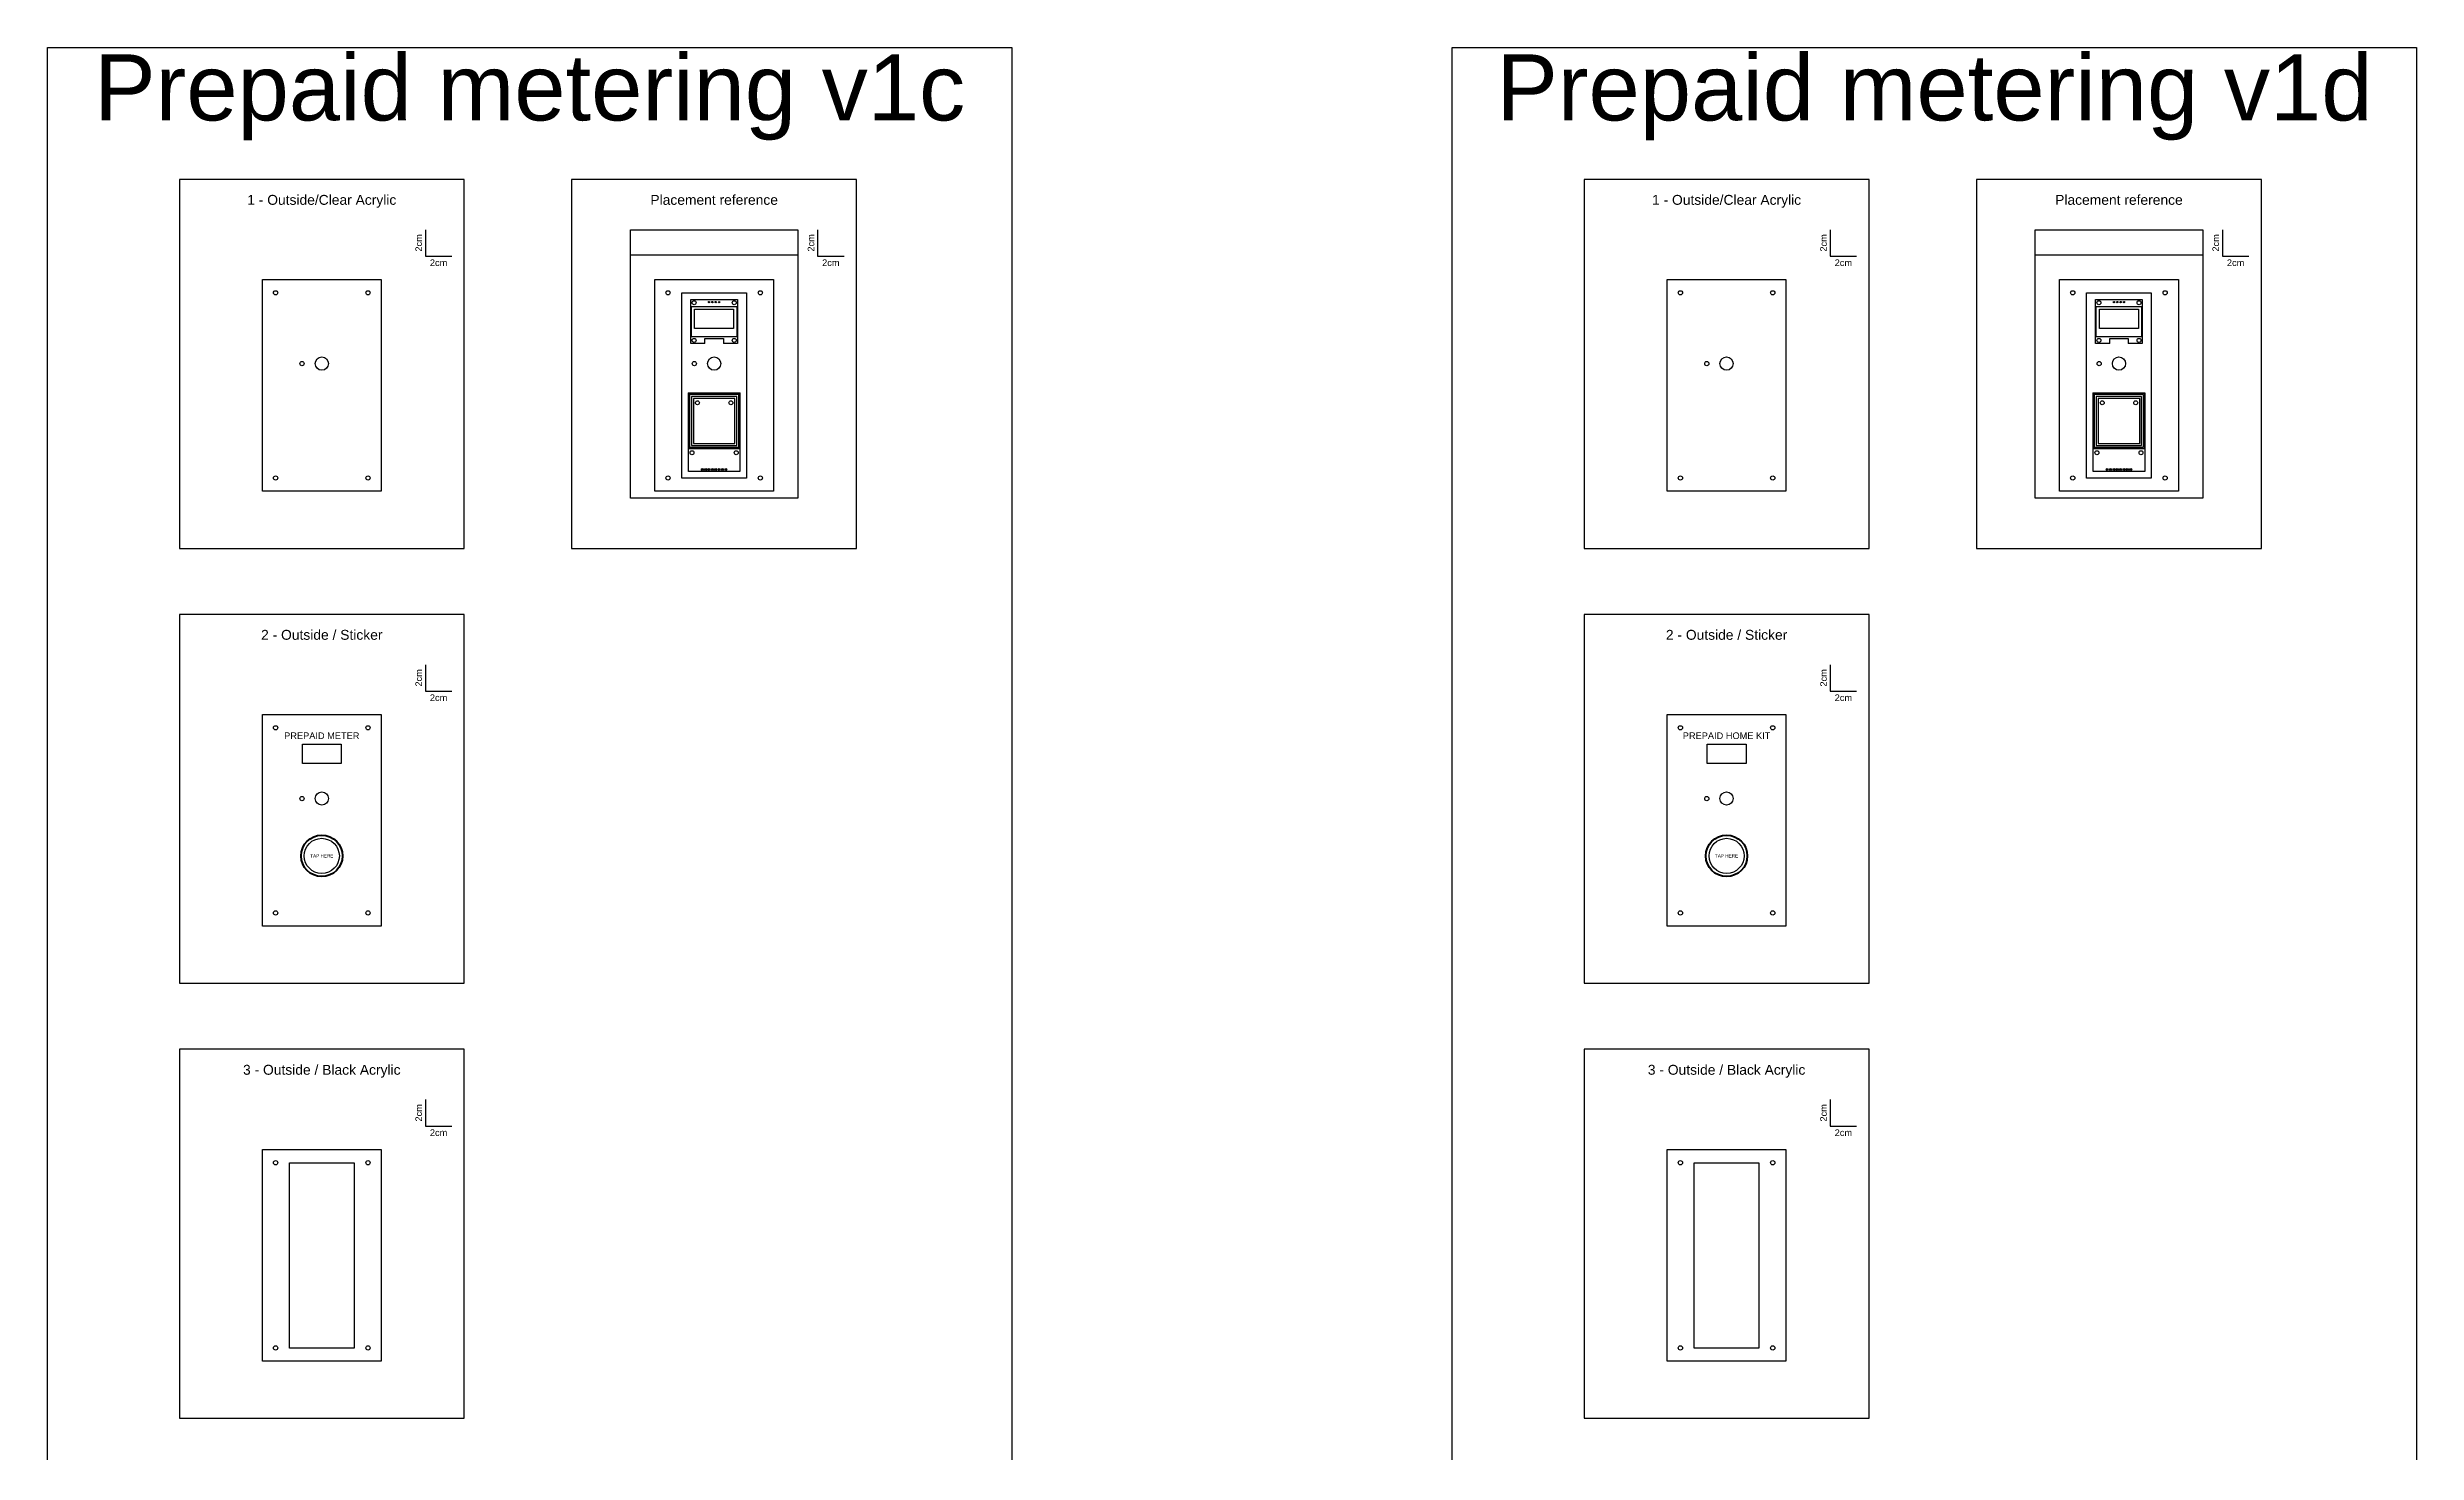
# Model space of a CAD drawing. Header units: inches. Extents: x -18 to 268, y -139 to 102.
# Drawn here: x 89 to 268.5, y -4.5 to 101.9 of the extents above; entities that cross this region are included whole.
import ezdxf
from ezdxf.enums import TextEntityAlignment as Align

# ---------------------------------------------------------------- set-up
doc = ezdxf.new("R2010")
doc.units = ezdxf.units.IN
doc.header["$MEASUREMENT"] = 0
for name, color, linetype in [('Annotation', 253, 'Continuous'), ('hole', 9, 'Continuous'), ('keepout', 6, 'Continuous'), ('PAD-PTH', 3, 'Continuous'), ('part', 2, 'Continuous'), ('PTH', 3, 'Continuous')]:
    doc.layers.add(name, color=color, linetype=linetype)
doc.styles.get("Standard").update_dxf_attribs({"font": 'arial.ttf'})

msp = doc.modelspace()

# ---------------------------------------------------------------- linework, layer by layer
for p, q in [((133.13, 86.19), (145.83, 86.19)), ((239.57, 86.19), (252.27, 86.19))]:
    msp.add_line(p, q)
at = {"color": 0}
for points in [[(88.96, 101.91), (162.03, 101.91), (162.03, -114.39), (88.96, -114.39)], [(195.4, 101.91), (268.47, 101.91), (268.47, -138.67), (195.4, -138.67)]]:
    msp.add_lwpolyline(points, close=True, dxfattribs=at)
for points in [[(133.13, 88.1), (145.83, 88.1), (145.83, 67.78), (133.13, 67.78)], [(239.57, 88.1), (252.27, 88.1), (252.27, 67.78), (239.57, 67.78)], [(137.75, 82.29), (141.2, 82.29), (141.2, 79.99), (137.75, 79.99)], [(244.19, 82.29), (247.64, 82.29), (247.64, 79.99), (244.19, 79.99)], [(141.43, 75.69), (137.53, 75.69), (137.53, 71.54), (141.43, 71.54)], [(141.35, 75.61), (137.61, 75.61), (137.61, 71.62), (141.35, 71.62)], [(141.2, 75.46), (137.76, 75.46), (137.76, 71.77), (141.2, 71.77)], [(247.87, 75.69), (243.97, 75.69), (243.97, 71.54), (247.87, 71.54)], [(247.79, 75.61), (244.05, 75.61), (244.05, 71.62), (247.79, 71.62)], [(247.64, 75.46), (244.2, 75.46), (244.2, 71.77), (247.64, 71.77)], [(141.05, 75.31), (137.91, 75.31), (137.91, 71.92), (141.05, 71.92)], [(247.49, 75.31), (244.35, 75.31), (244.35, 71.92), (247.49, 71.92)]]:
    msp.add_lwpolyline(points, close=True)
at = {"color": 1}
for points in [[(134.98, 84.32), (143.98, 84.32), (143.98, 68.3), (134.98, 68.3)], [(241.42, 84.32), (250.42, 84.32), (250.42, 68.3), (241.42, 68.3)]]:
    msp.add_lwpolyline(points, close=True, dxfattribs=at)
at = {"lineweight": 30}
for centre in [(109.75, 40.68), (216.19, 40.68)]:
    msp.add_circle(centre, 1.33, dxfattribs=at)
at = {"layer": 'Annotation'}
for p, q in [((117.6, 88.1), (117.6, 86.1)), ((147.32, 88.1), (147.32, 86.1)), ((224.04, 88.1), (224.04, 86.1)), ((253.76, 88.1), (253.76, 86.1)), ((117.6, 86.1), (119.6, 86.1)), ((147.32, 86.1), (149.32, 86.1)), ((224.04, 86.1), (226.04, 86.1)), ((253.76, 86.1), (255.76, 86.1)), ((117.6, 55.16), (117.6, 53.16)), ((224.04, 55.16), (224.04, 53.16)), ((117.6, 53.16), (119.6, 53.16)), ((224.04, 53.16), (226.04, 53.16)), ((117.6, 22.22), (117.6, 20.22)), ((224.04, 22.22), (224.04, 20.22)), ((117.6, 20.22), (119.6, 20.22)), ((224.04, 20.22), (226.04, 20.22))]:
    msp.add_line(p, q, dxfattribs=at)
at = {"layer": 'Defpoints'}
for points in [[(98.96, 63.97), (120.55, 63.97), (120.55, 91.91), (98.96, 91.91)], [(128.68, 63.97), (150.27, 63.97), (150.27, 91.91), (128.68, 91.91)], [(205.4, 63.97), (226.99, 63.97), (226.99, 91.91), (205.4, 91.91)], [(235.12, 63.97), (256.71, 63.97), (256.71, 91.91), (235.12, 91.91)], [(98.96, 31.03), (120.55, 31.03), (120.55, 58.97), (98.96, 58.97)], [(205.4, 31.03), (226.99, 31.03), (226.99, 58.97), (205.4, 58.97)], [(98.96, -1.91), (120.55, -1.91), (120.55, 26.03), (98.96, 26.03)], [(205.4, -1.91), (226.99, -1.91), (226.99, 26.03), (205.4, 26.03)]]:
    msp.add_lwpolyline(points, close=True, dxfattribs=at)
at = {"layer": 'hole'}
for points in [[(137.03, 83.32), (141.93, 83.32), (141.93, 69.29), (137.03, 69.29)], [(243.47, 83.32), (248.37, 83.32), (248.37, 69.29), (243.47, 69.29)]]:
    msp.add_lwpolyline(points, close=True, dxfattribs=at)
for centre, radius in [((106.25, 83.32), 0.16), ((113.25, 83.32), 0.16), ((135.98, 83.32), 0.16), ((137.96, 82.57), 0.15), ((141, 82.57), 0.15), ((142.98, 83.32), 0.16), ((212.69, 83.32), 0.16), ((219.69, 83.32), 0.16), ((242.42, 83.32), 0.16), ((244.4, 82.57), 0.15), ((247.44, 82.57), 0.15), ((249.42, 83.32), 0.16), ((137.96, 79.72), 0.15), ((141, 79.72), 0.15), ((244.4, 79.72), 0.15), ((247.44, 79.72), 0.15), ((108.25, 77.96), 0.16), ((109.75, 77.96), 0.5), ((137.98, 77.96), 0.16), ((139.48, 77.96), 0.5), ((214.69, 77.96), 0.16), ((216.19, 77.96), 0.5), ((244.42, 77.96), 0.16), ((245.92, 77.96), 0.5), ((138.21, 74.99), 0.15), ((140.75, 74.99), 0.15), ((244.65, 74.99), 0.15), ((247.19, 74.99), 0.15), ((137.8, 71.21), 0.15), ((141.15, 71.21), 0.15), ((244.25, 71.21), 0.15), ((247.59, 71.21), 0.15), ((106.25, 69.3), 0.16), ((113.25, 69.3), 0.16), ((135.98, 69.3), 0.16), ((142.98, 69.3), 0.16), ((212.69, 69.3), 0.16), ((219.69, 69.3), 0.16), ((242.42, 69.3), 0.16), ((249.42, 69.3), 0.16), ((106.25, 50.38), 0.16), ((113.25, 50.38), 0.16), ((212.69, 50.38), 0.16), ((219.69, 50.38), 0.16), ((108.25, 45.02), 0.16), ((109.75, 45.02), 0.5), ((214.69, 45.02), 0.16), ((216.19, 45.02), 0.5), ((106.25, 36.36), 0.16), ((113.25, 36.36), 0.16), ((212.69, 36.36), 0.16), ((219.69, 36.36), 0.16), ((106.25, 17.44), 0.16), ((113.25, 17.44), 0.16), ((212.69, 17.44), 0.16), ((219.69, 17.44), 0.16), ((106.25, 3.42), 0.16), ((113.25, 3.42), 0.16), ((212.69, 3.42), 0.16), ((219.69, 3.42), 0.16)]:
    msp.add_circle(centre, radius, dxfattribs=at)
at = {"layer": 'keepout'}
for points in [[(141.44, 75.71), (137.51, 75.71), (137.51, 71.52), (141.44, 71.52)], [(247.88, 75.71), (243.95, 75.71), (243.95, 71.52), (247.88, 71.52)]]:
    msp.add_lwpolyline(points, close=True, dxfattribs=at)
at = {"layer": 'PAD-PTH'}
for centre in [(139.09, 82.62), (139.35, 82.62), (139.6, 82.62), (139.86, 82.62), (245.54, 82.62), (245.79, 82.62), (246.04, 82.62), (246.3, 82.62)]:
    msp.add_circle(centre, 0.051, dxfattribs=at)
at = {"layer": 'part'}
for p, q in [((138.78, 79.47), (138.78, 79.86)), ((138.78, 79.86), (140.18, 79.86)), ((140.18, 79.86), (140.18, 79.47)), ((245.22, 79.47), (245.22, 79.86)), ((245.22, 79.86), (246.62, 79.86)), ((246.62, 79.86), (246.62, 79.47))]:
    msp.add_line(p, q, dxfattribs=at)
for points in [[(105.25, 84.32), (114.25, 84.32), (114.25, 68.3), (105.25, 68.3)], [(211.69, 84.32), (220.69, 84.32), (220.69, 68.3), (211.69, 68.3)], [(138, 82.08), (140.95, 82.08), (140.95, 80.61), (138, 80.61)], [(244.45, 82.08), (247.39, 82.08), (247.39, 80.61), (244.45, 80.61)], [(141.43, 69.79), (137.53, 69.79), (137.53, 75.74), (141.43, 75.74)], [(247.87, 69.79), (243.97, 69.79), (243.97, 75.74), (247.87, 75.74)], [(105.25, 51.38), (114.25, 51.38), (114.25, 35.36), (105.25, 35.36)], [(211.69, 51.38), (220.69, 51.38), (220.69, 35.36), (211.69, 35.36)], [(108.28, 49.14), (111.22, 49.14), (111.22, 47.67), (108.28, 47.67)], [(214.72, 49.14), (217.67, 49.14), (217.67, 47.67), (214.72, 47.67)], [(105.25, 18.44), (114.25, 18.44), (114.25, 2.42), (105.25, 2.42)], [(211.69, 18.44), (220.69, 18.44), (220.69, 2.42), (211.69, 2.42)], [(107.3, 17.44), (112.2, 17.44), (112.2, 3.41), (107.3, 3.41)], [(213.74, 17.44), (218.64, 17.44), (218.64, 3.41), (213.74, 3.41)]]:
    msp.add_lwpolyline(points, close=True, dxfattribs=at)
for points in [[(138.78, 79.47), (137.71, 79.47), (137.71, 82.82), (141.25, 82.82), (141.25, 79.47), (140.18, 79.47)], [(245.22, 79.47), (244.15, 79.47), (244.15, 82.82), (247.69, 82.82), (247.69, 79.47), (246.62, 79.47)]]:
    msp.add_lwpolyline(points, dxfattribs=at)
at = {"layer": 'part', "lineweight": 40}
for centre in [(109.75, 40.68), (216.19, 40.68)]:
    msp.add_circle(centre, 1.57, dxfattribs=at)
at = {"layer": 'PTH'}
for centre, radius in [((138.59, 69.94), 0.0816), ((138.84, 69.94), 0.0816), ((139.09, 69.94), 0.0816), ((139.35, 69.94), 0.0816), ((139.6, 69.94), 0.0816), ((139.86, 69.94), 0.0816), ((140.11, 69.94), 0.0816), ((140.36, 69.94), 0.0816), ((245.03, 69.94), 0.0816), ((245.28, 69.94), 0.0816), ((245.54, 69.94), 0.0816), ((245.79, 69.94), 0.0816), ((246.04, 69.94), 0.0816), ((246.3, 69.94), 0.0816), ((246.55, 69.94), 0.0816), ((246.81, 69.94), 0.0816), ((138.59, 69.94), 0.051), ((138.84, 69.94), 0.051), ((139.09, 69.94), 0.051), ((139.35, 69.94), 0.051), ((139.6, 69.94), 0.051), ((139.86, 69.94), 0.051), ((140.11, 69.94), 0.051), ((140.36, 69.94), 0.051), ((245.03, 69.94), 0.051), ((245.28, 69.94), 0.051), ((245.54, 69.94), 0.051), ((245.79, 69.94), 0.051), ((246.04, 69.94), 0.051), ((246.3, 69.94), 0.051), ((246.55, 69.94), 0.051), ((246.81, 69.94), 0.051)]:
    msp.add_circle(centre, radius, dxfattribs=at)

# ---------------------------------------------------------------- texts
for s, height, p in [('PREPAID METER', 0.5, (109.75, 49.78)), ('PREPAID HOME KIT', 0.5, (216.19, 49.78)), ('TAP HERE', 0.25, (109.75, 40.68)), ('TAP HERE', 0.25, (216.19, 40.68))]:
    msp.add_text(s, height=height).set_placement(p, align=Align.MIDDLE_CENTER)
at = {"color": 0, "char_height": 5, "attachment_point": 5}
for s, insert in [('Prepaid metering v1c', (125.5, 98.12)), ('Prepaid metering v1d', (231.94, 98.12))]:
    msp.add_mtext_dynamic_manual_height_columns(s, width=78.887, gutter_width=10.07, heights=[0], dxfattribs=dict(at, insert=insert))
at = {"layer": 'Annotation', "char_height": 0.5, "attachment_point": 8, "rotation": 90}
for insert in [(117.35, 87.1), (147.07, 87.1), (223.79, 87.1), (253.51, 87.1), (117.35, 54.16), (223.79, 54.16), (117.35, 21.22), (223.79, 21.22)]:
    msp.add_mtext_dynamic_manual_height_columns('2cm', width=1.6676, gutter_width=48.06, heights=[0], dxfattribs=dict(at, insert=insert))
at = {"layer": 'Annotation', "char_height": 0.5, "attachment_point": 2}
for insert in [(118.6, 85.85), (148.32, 85.85), (225.04, 85.85), (254.76, 85.85), (118.6, 52.91), (225.04, 52.91), (118.6, 19.97), (225.04, 19.97)]:
    msp.add_mtext_dynamic_manual_height_columns('2cm', width=1.6676, gutter_width=48.06, heights=[0], dxfattribs=dict(at, insert=insert))
at = {"layer": 'Defpoints'}
for s, p in [('1 - Outside/Clear Acrylic', (109.75, 90.36)), ('Placement reference', (139.48, 90.36)), ('1 - Outside/Clear Acrylic', (216.19, 90.36)), ('Placement reference', (245.92, 90.36)), ('2 - Outside / Sticker', (109.75, 57.42)), ('2 - Outside / Sticker', (216.19, 57.42)), ('3 - Outside / Black Acrylic', (109.75, 24.48)), ('3 - Outside / Black Acrylic', (216.19, 24.48))]:
    msp.add_text(s, height=0.75, dxfattribs=at).set_placement(p, align=Align.MIDDLE_CENTER)

doc.saveas('drawing.dxf')
